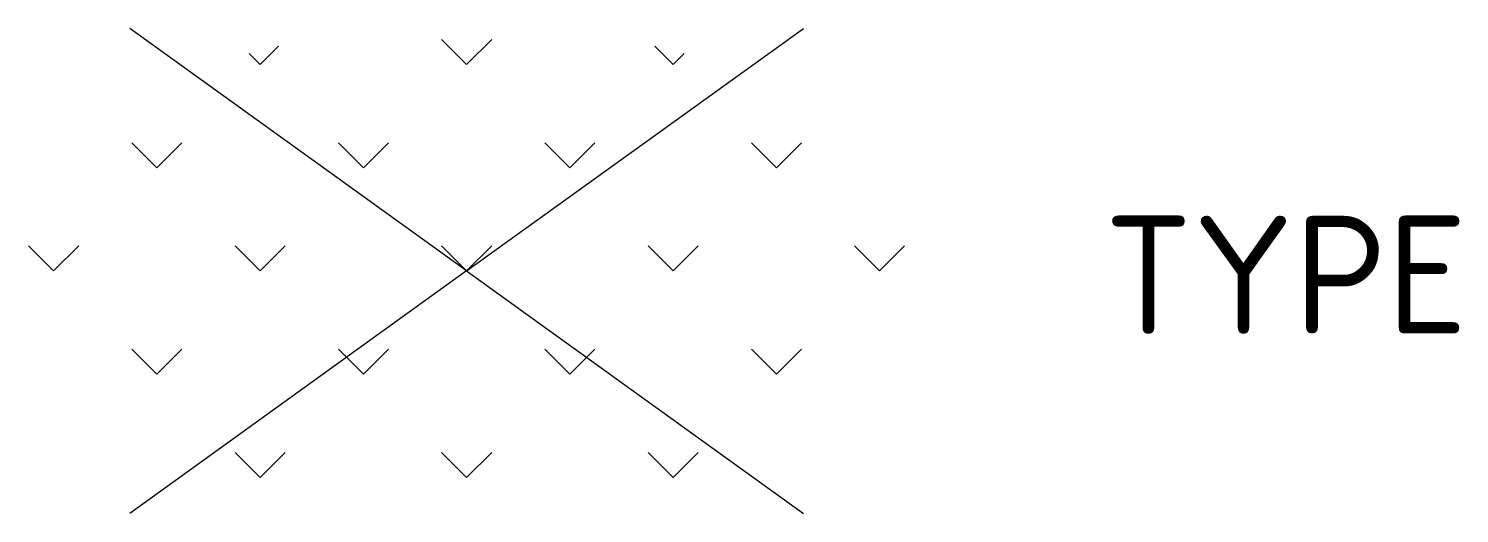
# Model space of a CAD drawing. Extents: x -1.86 to 4.21, y -1.03 to 1.03.
import ezdxf
from ezdxf.enums import TextEntityAlignment as Align

# ---------------------------------------------------------------- set-up
doc = ezdxf.new("R2010")
doc.units = 0
doc.header["$LTSCALE"] = 0.2
doc.styles.add('NLCS-ISO', font='NLCS-ISO.ttf')

msp = doc.modelspace()

# ---------------------------------------------------------------- linework, layer by layer
at = {"ltscale": 0.1}
for q in [(-1.4267, 1.0272), (1.4267, 1.0272), (-1.4267, -1.0272), (1.4267, -1.0272)]:
    msp.add_line((0, 0), q, dxfattribs=at)
for p, q in [((0, 0.875), (-0.1061, 0.9811)), ((0, 0.875), (0.1061, 0.9811)), ((-0.875, 0.875), (-0.9211, 0.9211)), ((-0.875, 0.875), (-0.7976, 0.9524)), ((0.875, 0.875), (0.7976, 0.9524)), ((0.875, 0.875), (0.9211, 0.9211)), ((-1.3125, 0.4375), (-1.4186, 0.5436)), ((-1.3125, 0.4375), (-1.2064, 0.5436)), ((-0.4375, 0.4375), (-0.5436, 0.5436)), ((-0.4375, 0.4375), (-0.3314, 0.5436)), ((0.4375, 0.4375), (0.3314, 0.5436)), ((0.4375, 0.4375), (0.5436, 0.5436)), ((1.3125, 0.4375), (1.2064, 0.5436)), ((1.3125, 0.4375), (1.4186, 0.5436)), ((-1.75, 0), (-1.856, 0.1061)), ((-1.75, 0), (-1.6439, 0.1061)), ((-0.875, 0), (-0.9811, 0.1061)), ((-0.875, 0), (-0.7689, 0.1061)), ((0, 0), (-0.1061, 0.1061)), ((0, 0), (0.1061, 0.1061)), ((0.875, 0), (0.7689, 0.1061)), ((0.875, 0), (0.9811, 0.1061)), ((1.75, 0), (1.6439, 0.1061)), ((1.75, 0), (1.856, 0.1061)), ((-1.3125, -0.4375), (-1.4186, -0.3314)), ((-1.3125, -0.4375), (-1.2064, -0.3314)), ((-0.4375, -0.4375), (-0.5436, -0.3314)), ((-0.4375, -0.4375), (-0.3314, -0.3314)), ((0.4375, -0.4375), (0.3314, -0.3314)), ((0.4375, -0.4375), (0.5436, -0.3314)), ((1.3125, -0.4375), (1.2064, -0.3314)), ((1.3125, -0.4375), (1.4186, -0.3314)), ((-0.875, -0.875), (-0.9811, -0.7689)), ((-0.875, -0.875), (-0.7689, -0.7689)), ((0, -0.875), (-0.1061, -0.7689)), ((0, -0.875), (0.1061, -0.7689)), ((0.875, -0.875), (0.7689, -0.7689)), ((0.875, -0.875), (0.9811, -0.7689))]:
    msp.add_line(p, q)

# ---------------------------------------------------------------- texts
at = {"ltscale": 0.1, "style": 'NLCS-ISO'}
msp.add_attdef('TYPE', text='', height=0.5, dxfattribs=at).set_placement((3.4709, -0.0161), align=Align.MIDDLE_CENTER)

doc.saveas('drawing.dxf')
